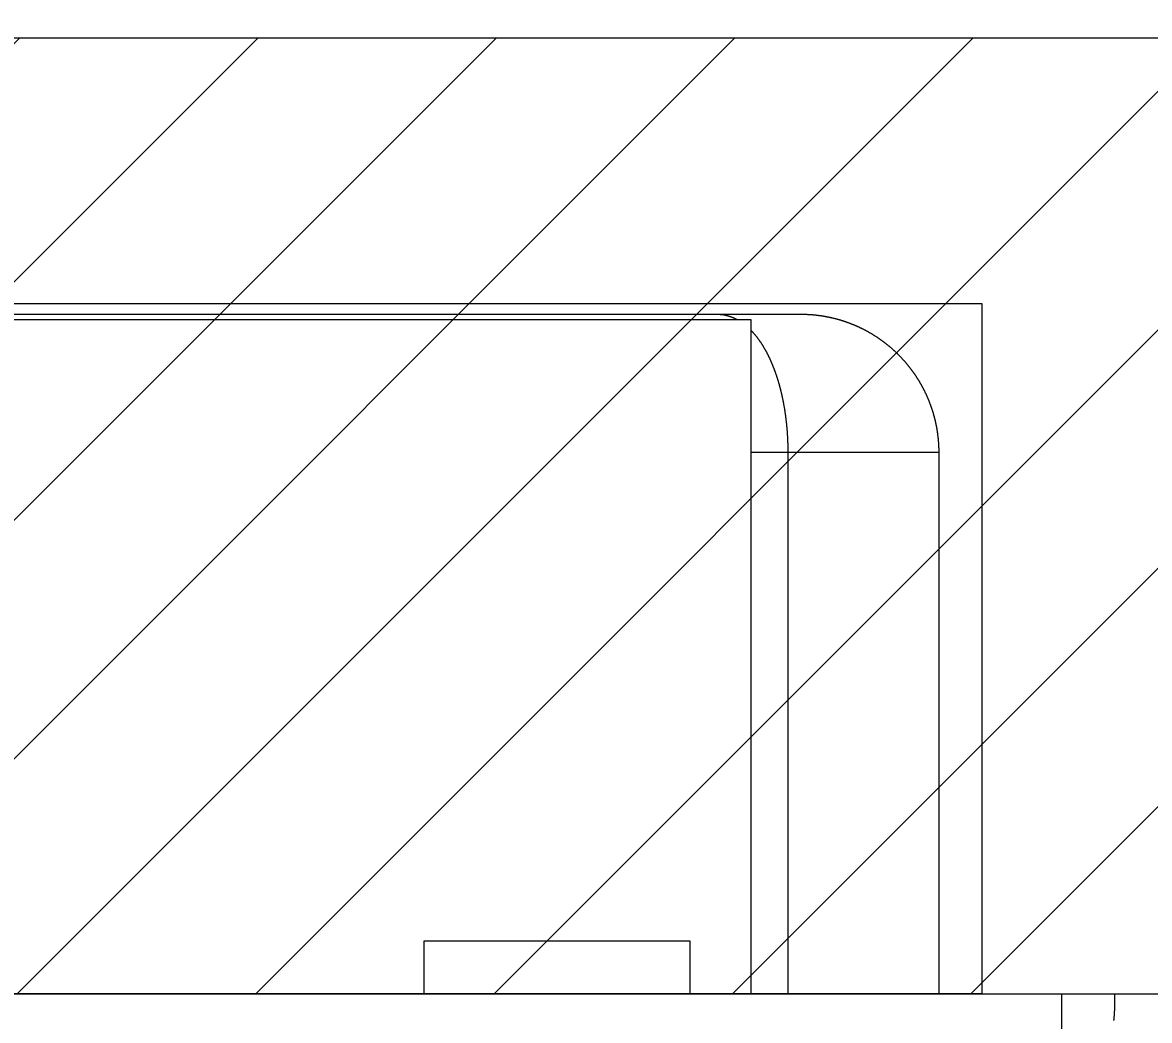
# Model space of a CAD drawing. Header units: millimetres. Extents: x -853320 to 19484, y -510814 to 9708.
# Drawn here: x 4254.3 to 4275.53, y 3746.31 to 3765.11 of the extents above; entities that cross this region are included whole.
import ezdxf
from ezdxf import colors
from ezdxf.entities.mleader import LeaderData, LeaderLine
from ezdxf.math import Vec2, Vec3

# ---------------------------------------------------------------- set-up
doc = ezdxf.new("R2010")
doc.units = ezdxf.units.MM
doc.linetypes.add('BEARBEITUNGEN', pattern=[0])
doc.linetypes.add('NASCOSTA', pattern=[9.525, 6.35, -3.175])
for name, color, linetype, lineweight in [('F_ARREDI', 7, 'Continuous', 5), ('F_ELETTRODOMESTICI', 40, 'Continuous', 5), ('F_FERRAMENTA', 253, 'Continuous', 5), ('F_Guide', 1, 'Continuous', 9), ('F_MULTI laminato OPACO', 1, 'Continuous', 5), ('F_Proiezioni', 253, 'NASCOSTA', 9)]:
    doc.layers.add(name, color=color, linetype=linetype, lineweight=lineweight)
doc.styles.add('DANZI-DIDASCALIE', font='Yu Gothic UI Light.ttf', dxfattribs={"height": 30})

# ---------------------------------------------------------------- blocks, each defined once
blk = doc.blocks.new('_Dot')
at = {"color": 0, "linetype": 'ByBlock', "lineweight": -2}
blk.add_line((-0.5, 0), (-1, 0), dxfattribs=at)
at = {"color": 0, "linetype": 'ByBlock', "const_width": 0.5}
blk.add_lwpolyline([(-0.25, 0, 1), (0.25, 0, 1)], format="xyb", close=True, dxfattribs=at)
blk = doc.blocks.new('CERNIERA_batttuta_pianta')
at = {"layer": 'F_FERRAMENTA'}
for p, q in [((813224.311, 528412.963), (813224.311, 528415.163)), ((813225.296, 528413.459), (813225.295, 528413.467)), ((813225.297, 528413.451), (813225.296, 528413.459)), ((813225.298, 528413.442), (813225.297, 528413.451)), ((813225.299, 528413.434), (813225.298, 528413.442)), ((813225.299, 528413.426), (813225.299, 528413.434)), ((813225.3, 528413.418), (813225.299, 528413.426)), ((813225.301, 528413.41), (813225.3, 528413.418)), ((813225.301, 528413.402), (813225.301, 528413.41)), ((813225.302, 528413.394), (813225.301, 528413.402)), ((813225.303, 528413.386), (813225.302, 528413.394)), ((813225.303, 528413.378), (813225.303, 528413.386)), ((813225.304, 528413.37), (813225.303, 528413.378)), ((813225.304, 528413.362), (813225.304, 528413.37)), ((813225.305, 528413.354), (813225.304, 528413.362)), ((813225.305, 528413.346), (813225.305, 528413.354)), ((813225.306, 528413.338), (813225.305, 528413.346)), ((813225.306, 528413.33), (813225.306, 528413.338)), ((813225.307, 528413.322), (813225.306, 528413.33)), ((813225.307, 528413.314), (813225.307, 528413.322)), ((813225.308, 528413.306), (813225.307, 528413.314)), ((813225.308, 528413.298), (813225.308, 528413.306)), ((813225.308, 528413.29), (813225.308, 528413.298)), ((813225.309, 528413.282), (813225.308, 528413.29)), ((813225.309, 528413.274), (813225.309, 528413.282)), ((813225.309, 528413.266), (813225.309, 528413.274)), ((813225.309, 528413.258), (813225.309, 528413.266)), ((813225.31, 528413.25), (813225.309, 528413.258)), ((813225.31, 528413.242), (813225.31, 528413.25)), ((813225.31, 528413.234), (813225.31, 528413.242)), ((813225.31, 528413.226), (813225.31, 528413.234)), ((813225.31, 528413.218), (813225.31, 528413.226)), ((813225.311, 528413.21), (813225.31, 528413.218)), ((813225.311, 528413.202), (813225.311, 528413.21)), ((813225.311, 528413.194), (813225.311, 528413.202)), ((813225.311, 528413.186), (813225.311, 528413.194)), ((813225.311, 528413.179), (813225.311, 528413.186)), ((813225.311, 528413.171), (813225.311, 528413.179)), ((813225.311, 528413.163), (813225.311, 528413.171)), ((813225.311, 528412.963), (813225.311, 528413.163)), ((813188.411, 528412.963), (813225.311, 528412.963)), ((813210.923, 528412.963), (813210.923, 528412.963)), ((813217.698, 528412.963), (813217.698, 528412.963)), ((813218.459, 528400.263), (813218.459, 528412.963)), ((813219.159, 528402.763), (813219.159, 528412.963)), ((813222.001, 528402.763), (813222.001, 528412.963)), ((813218.459, 528402.763), (813219.159, 528402.763)), ((813219.158, 528402.712), (813219.159, 528402.72)), ((813219.158, 528402.703), (813219.158, 528402.712)), ((813219.159, 528402.763), (813222.001, 528402.763)), ((813219.159, 528402.754), (813219.159, 528402.763)), ((813219.159, 528402.746), (813219.159, 528402.754)), ((813219.159, 528402.737), (813219.159, 528402.746)), ((813219.159, 528402.729), (813219.159, 528402.737)), ((813219.159, 528402.72), (813219.159, 528402.729)), ((813222, 528402.707), (813222.001, 528402.715)), ((813222.001, 528402.755), (813222.001, 528402.763)), ((813222.001, 528402.747), (813222.001, 528402.755)), ((813222.001, 528402.739), (813222.001, 528402.747)), ((813222.001, 528402.731), (813222.001, 528402.739)), ((813222.001, 528402.723), (813222.001, 528402.731)), ((813222.001, 528402.715), (813222.001, 528402.723)), ((813219.152, 528402.501), (813219.153, 528402.51)), ((813219.152, 528402.493), (813219.152, 528402.501)), ((813219.153, 528402.526), (813219.154, 528402.535)), ((813219.153, 528402.518), (813219.153, 528402.526)), ((813219.153, 528402.51), (813219.153, 528402.518)), ((813219.154, 528402.552), (813219.155, 528402.56)), ((813219.154, 528402.543), (813219.154, 528402.552)), ((813219.154, 528402.535), (813219.154, 528402.543)), ((813219.155, 528402.577), (813219.156, 528402.585)), ((813219.155, 528402.568), (813219.155, 528402.577)), ((813219.155, 528402.56), (813219.155, 528402.568)), ((813219.156, 528402.602), (813219.157, 528402.61)), ((813219.156, 528402.594), (813219.156, 528402.602)), ((813219.156, 528402.585), (813219.156, 528402.594)), ((813219.157, 528402.644), (813219.158, 528402.653)), ((813219.157, 528402.636), (813219.157, 528402.644)), ((813219.157, 528402.627), (813219.157, 528402.636)), ((813219.157, 528402.619), (813219.157, 528402.627)), ((813219.157, 528402.61), (813219.157, 528402.619)), ((813219.158, 528402.695), (813219.158, 528402.703)), ((813219.158, 528402.686), (813219.158, 528402.695)), ((813219.158, 528402.678), (813219.158, 528402.686)), ((813219.158, 528402.669), (813219.158, 528402.678)), ((813219.158, 528402.661), (813219.158, 528402.669)), ((813219.158, 528402.653), (813219.158, 528402.661)), ((813221.987, 528402.492), (813221.988, 528402.5)), ((813221.988, 528402.508), (813221.989, 528402.515)), ((813221.988, 528402.5), (813221.988, 528402.508)), ((813221.989, 528402.515), (813221.99, 528402.523)), ((813221.99, 528402.523), (813221.991, 528402.531)), ((813221.991, 528402.539), (813221.992, 528402.547)), ((813221.991, 528402.531), (813221.991, 528402.539)), ((813221.992, 528402.547), (813221.993, 528402.555)), ((813221.993, 528402.563), (813221.994, 528402.571)), ((813221.993, 528402.555), (813221.993, 528402.563)), ((813221.994, 528402.579), (813221.995, 528402.587)), ((813221.994, 528402.571), (813221.994, 528402.579)), ((813221.995, 528402.587), (813221.996, 528402.595)), ((813221.996, 528402.603), (813221.997, 528402.611)), ((813221.996, 528402.595), (813221.996, 528402.603)), ((813221.997, 528402.627), (813221.998, 528402.635)), ((813221.997, 528402.619), (813221.997, 528402.627)), ((813221.997, 528402.611), (813221.997, 528402.619)), ((813221.998, 528402.643), (813221.999, 528402.651)), ((813221.998, 528402.635), (813221.998, 528402.643)), ((813221.999, 528402.675), (813222, 528402.683)), ((813221.999, 528402.667), (813221.999, 528402.675)), ((813221.999, 528402.659), (813221.999, 528402.667)), ((813221.999, 528402.651), (813221.999, 528402.659)), ((813222, 528402.699), (813222, 528402.707)), ((813222, 528402.691), (813222, 528402.699)), ((813222, 528402.683), (813222, 528402.691)), ((813219.137, 528402.285), (813219.138, 528402.294)), ((813219.138, 528402.302), (813219.139, 528402.31)), ((813219.138, 528402.294), (813219.138, 528402.302)), ((813219.139, 528402.31), (813219.14, 528402.318)), ((813219.14, 528402.318), (813219.141, 528402.327)), ((813219.141, 528402.335), (813219.142, 528402.343)), ((813219.141, 528402.327), (813219.141, 528402.335)), ((813219.142, 528402.343), (813219.143, 528402.351)), ((813219.143, 528402.36), (813219.144, 528402.368)), ((813219.143, 528402.351), (813219.143, 528402.36)), ((813219.144, 528402.368), (813219.145, 528402.376)), ((813219.145, 528402.385), (813219.146, 528402.393)), ((813219.145, 528402.376), (813219.145, 528402.385)), ((813219.146, 528402.401), (813219.147, 528402.409)), ((813219.146, 528402.393), (813219.146, 528402.401)), ((813219.147, 528402.418), (813219.148, 528402.426)), ((813219.147, 528402.409), (813219.147, 528402.418)), ((813219.148, 528402.434), (813219.149, 528402.443)), ((813219.148, 528402.426), (813219.148, 528402.434)), ((813219.149, 528402.443), (813219.15, 528402.451)), ((813219.15, 528402.468), (813219.151, 528402.476)), ((813219.15, 528402.46), (813219.15, 528402.468)), ((813219.15, 528402.451), (813219.15, 528402.46)), ((813219.151, 528402.485), (813219.152, 528402.493)), ((813219.151, 528402.476), (813219.151, 528402.485)), ((813221.956, 528402.279), (813221.957, 528402.287)), ((813221.957, 528402.287), (813221.959, 528402.295)), ((813221.959, 528402.295), (813221.96, 528402.303)), ((813221.96, 528402.303), (813221.961, 528402.31)), ((813221.961, 528402.31), (813221.963, 528402.318)), ((813221.963, 528402.318), (813221.964, 528402.326)), ((813221.964, 528402.326), (813221.965, 528402.334)), ((813221.965, 528402.334), (813221.967, 528402.342)), ((813221.967, 528402.342), (813221.968, 528402.35)), ((813221.968, 528402.35), (813221.969, 528402.357)), ((813221.969, 528402.357), (813221.97, 528402.365)), ((813221.97, 528402.365), (813221.972, 528402.373)), ((813221.972, 528402.373), (813221.973, 528402.381)), ((813221.973, 528402.381), (813221.974, 528402.389)), ((813221.974, 528402.389), (813221.975, 528402.397)), ((813221.975, 528402.397), (813221.976, 528402.405)), ((813221.976, 528402.405), (813221.977, 528402.413)), ((813221.977, 528402.413), (813221.978, 528402.42)), ((813221.978, 528402.42), (813221.979, 528402.428)), ((813221.979, 528402.428), (813221.98, 528402.436)), ((813221.98, 528402.436), (813221.981, 528402.444)), ((813221.981, 528402.444), (813221.982, 528402.452)), ((813221.982, 528402.452), (813221.983, 528402.46)), ((813221.983, 528402.46), (813221.984, 528402.468)), ((813221.984, 528402.468), (813221.985, 528402.476)), ((813221.985, 528402.476), (813221.986, 528402.484)), ((813221.986, 528402.484), (813221.987, 528402.492)), ((813219.113, 528402.073), (813219.114, 528402.081)), ((813219.114, 528402.081), (813219.115, 528402.089)), ((813219.115, 528402.089), (813219.116, 528402.097)), ((813219.116, 528402.097), (813219.117, 528402.106)), ((813219.117, 528402.106), (813219.118, 528402.114)), ((813219.118, 528402.114), (813219.119, 528402.122)), ((813219.119, 528402.122), (813219.12, 528402.13)), ((813219.12, 528402.13), (813219.121, 528402.138)), ((813219.121, 528402.138), (813219.122, 528402.146)), ((813219.122, 528402.146), (813219.123, 528402.154)), ((813219.123, 528402.154), (813219.124, 528402.162)), ((813219.124, 528402.162), (813219.125, 528402.171)), ((813219.125, 528402.171), (813219.126, 528402.179)), ((813219.126, 528402.179), (813219.127, 528402.187)), ((813219.127, 528402.187), (813219.128, 528402.195)), ((813219.128, 528402.195), (813219.129, 528402.203)), ((813219.129, 528402.203), (813219.13, 528402.211)), ((813219.13, 528402.211), (813219.131, 528402.22)), ((813219.131, 528402.228), (813219.132, 528402.236)), ((813219.131, 528402.22), (813219.131, 528402.228)), ((813219.132, 528402.236), (813219.133, 528402.244)), ((813219.133, 528402.244), (813219.134, 528402.252)), ((813219.134, 528402.252), (813219.135, 528402.261)), ((813219.135, 528402.269), (813219.136, 528402.277)), ((813219.135, 528402.261), (813219.135, 528402.269)), ((813219.136, 528402.277), (813219.137, 528402.285)), ((813221.907, 528402.07), (813221.909, 528402.077)), ((813221.909, 528402.077), (813221.911, 528402.085)), ((813221.911, 528402.085), (813221.913, 528402.093)), ((813221.913, 528402.093), (813221.915, 528402.101)), ((813221.915, 528402.101), (813221.917, 528402.108)), ((813221.917, 528402.108), (813221.919, 528402.116)), ((813221.919, 528402.116), (813221.921, 528402.124)), ((813221.921, 528402.124), (813221.923, 528402.131)), ((813221.923, 528402.131), (813221.925, 528402.139)), ((813221.925, 528402.139), (813221.927, 528402.147)), ((813221.927, 528402.147), (813221.929, 528402.155)), ((813221.929, 528402.155), (813221.931, 528402.162)), ((813221.931, 528402.162), (813221.933, 528402.17)), ((813221.933, 528402.17), (813221.934, 528402.178)), ((813221.934, 528402.178), (813221.936, 528402.186)), ((813221.936, 528402.186), (813221.938, 528402.193)), ((813221.938, 528402.193), (813221.94, 528402.201)), ((813221.94, 528402.201), (813221.941, 528402.209)), ((813221.941, 528402.209), (813221.943, 528402.217)), ((813221.943, 528402.217), (813221.945, 528402.224)), ((813221.945, 528402.224), (813221.946, 528402.232)), ((813221.946, 528402.232), (813221.948, 528402.24)), ((813221.948, 528402.24), (813221.949, 528402.248)), ((813221.949, 528402.248), (813221.951, 528402.256)), ((813221.951, 528402.256), (813221.953, 528402.263)), ((813221.953, 528402.263), (813221.954, 528402.271)), ((813221.954, 528402.271), (813221.956, 528402.279)), ((813219.079, 528401.858), (813219.08, 528401.866)), ((813219.08, 528401.866), (813219.082, 528401.874)), ((813219.082, 528401.874), (813219.083, 528401.882)), ((813219.083, 528401.882), (813219.084, 528401.89)), ((813219.084, 528401.89), (813219.086, 528401.898)), ((813219.086, 528401.898), (813219.087, 528401.906)), ((813219.087, 528401.906), (813219.089, 528401.914)), ((813219.089, 528401.914), (813219.09, 528401.921)), ((813219.09, 528401.921), (813219.091, 528401.929)), ((813219.091, 528401.929), (813219.093, 528401.937)), ((813219.093, 528401.937), (813219.094, 528401.945)), ((813219.094, 528401.945), (813219.095, 528401.953)), ((813219.095, 528401.953), (813219.096, 528401.961)), ((813219.096, 528401.961), (813219.098, 528401.969)), ((813219.098, 528401.969), (813219.099, 528401.977)), ((813219.099, 528401.977), (813219.1, 528401.985)), ((813219.1, 528401.985), (813219.101, 528401.993)), ((813219.101, 528401.993), (813219.103, 528402.001)), ((813219.103, 528402.001), (813219.104, 528402.009)), ((813219.104, 528402.009), (813219.105, 528402.017)), ((813219.105, 528402.017), (813219.106, 528402.025)), ((813219.106, 528402.025), (813219.107, 528402.033)), ((813219.107, 528402.033), (813219.108, 528402.041)), ((813219.108, 528402.041), (813219.11, 528402.049)), ((813219.11, 528402.049), (813219.111, 528402.057)), ((813219.111, 528402.057), (813219.112, 528402.065)), ((813219.112, 528402.065), (813219.113, 528402.073)), ((813221.838, 528401.858), (813221.841, 528401.865)), ((813221.841, 528401.865), (813221.844, 528401.873)), ((813221.844, 528401.873), (813221.847, 528401.88)), ((813221.847, 528401.88), (813221.849, 528401.888)), ((813221.849, 528401.888), (813221.852, 528401.895)), ((813221.852, 528401.895), (813221.855, 528401.903)), ((813221.855, 528401.903), (813221.857, 528401.91)), ((813221.857, 528401.91), (813221.86, 528401.918)), ((813221.86, 528401.918), (813221.862, 528401.925)), ((813221.862, 528401.925), (813221.865, 528401.933)), ((813221.865, 528401.933), (813221.868, 528401.94)), ((813221.868, 528401.94), (813221.87, 528401.948)), ((813221.87, 528401.948), (813221.873, 528401.955)), ((813221.873, 528401.955), (813221.875, 528401.963)), ((813221.875, 528401.963), (813221.877, 528401.971)), ((813221.877, 528401.971), (813221.88, 528401.978)), ((813221.88, 528401.978), (813221.882, 528401.986)), ((813221.882, 528401.986), (813221.885, 528401.993)), ((813221.885, 528401.993), (813221.887, 528402.001)), ((813221.887, 528402.001), (813221.889, 528402.009)), ((813221.889, 528402.009), (813221.892, 528402.016)), ((813221.892, 528402.016), (813221.894, 528402.024)), ((813221.894, 528402.024), (813221.896, 528402.032)), ((813221.896, 528402.032), (813221.898, 528402.039)), ((813221.898, 528402.039), (813221.9, 528402.047)), ((813221.9, 528402.047), (813221.903, 528402.054)), ((813221.903, 528402.054), (813221.905, 528402.062)), ((813221.905, 528402.062), (813221.907, 528402.07)), ((813219.034, 528401.644), (813219.036, 528401.652)), ((813219.036, 528401.652), (813219.038, 528401.659)), ((813219.038, 528401.659), (813219.039, 528401.667)), ((813219.039, 528401.667), (813219.041, 528401.674)), ((813219.041, 528401.674), (813219.043, 528401.682)), ((813219.043, 528401.682), (813219.044, 528401.689)), ((813219.044, 528401.689), (813219.046, 528401.697)), ((813219.046, 528401.697), (813219.048, 528401.705)), ((813219.048, 528401.705), (813219.049, 528401.712)), ((813219.049, 528401.712), (813219.051, 528401.72)), ((813219.051, 528401.72), (813219.053, 528401.727)), ((813219.053, 528401.727), (813219.054, 528401.735)), ((813219.054, 528401.735), (813219.056, 528401.743)), ((813219.056, 528401.743), (813219.058, 528401.75)), ((813219.058, 528401.75), (813219.059, 528401.758)), ((813219.059, 528401.758), (813219.061, 528401.765)), ((813219.061, 528401.765), (813219.062, 528401.773)), ((813219.062, 528401.773), (813219.064, 528401.781)), ((813219.064, 528401.781), (813219.065, 528401.789)), ((813219.065, 528401.789), (813219.067, 528401.796)), ((813219.067, 528401.796), (813219.068, 528401.804)), ((813219.068, 528401.804), (813219.07, 528401.812)), ((813219.07, 528401.812), (813219.071, 528401.819)), ((813219.071, 528401.819), (813219.073, 528401.827)), ((813219.073, 528401.827), (813219.074, 528401.835)), ((813219.074, 528401.835), (813219.076, 528401.843)), ((813219.076, 528401.843), (813219.077, 528401.851)), ((813219.077, 528401.851), (813219.079, 528401.858)), ((813221.748, 528401.645), (813221.752, 528401.652)), ((813221.752, 528401.652), (813221.755, 528401.659)), ((813221.755, 528401.659), (813221.759, 528401.666)), ((813221.759, 528401.666), (813221.762, 528401.673)), ((813221.762, 528401.673), (813221.765, 528401.681)), ((813221.765, 528401.681), (813221.768, 528401.688)), ((813221.768, 528401.688), (813221.772, 528401.695)), ((813221.772, 528401.695), (813221.775, 528401.702)), ((813221.775, 528401.702), (813221.778, 528401.71)), ((813221.778, 528401.71), (813221.781, 528401.717)), ((813221.781, 528401.717), (813221.785, 528401.724)), ((813221.785, 528401.724), (813221.788, 528401.732)), ((813221.788, 528401.732), (813221.791, 528401.739)), ((813221.791, 528401.739), (813221.794, 528401.746)), ((813221.794, 528401.746), (813221.797, 528401.754)), ((813221.797, 528401.754), (813221.8, 528401.761)), ((813221.8, 528401.761), (813221.803, 528401.768)), ((813221.803, 528401.768), (813221.806, 528401.776)), ((813221.806, 528401.776), (813221.809, 528401.783)), ((813221.809, 528401.783), (813221.812, 528401.791)), ((813221.812, 528401.791), (813221.815, 528401.798)), ((813221.815, 528401.798), (813221.818, 528401.805)), ((813221.818, 528401.805), (813221.821, 528401.813)), ((813221.821, 528401.813), (813221.824, 528401.82)), ((813221.824, 528401.82), (813221.827, 528401.828)), ((813221.827, 528401.828), (813221.83, 528401.835)), ((813221.83, 528401.835), (813221.833, 528401.843)), ((813221.833, 528401.843), (813221.836, 528401.85)), ((813221.836, 528401.85), (813221.838, 528401.858)), ((813218.978, 528401.434), (813218.98, 528401.441)), ((813218.98, 528401.441), (813218.983, 528401.448)), ((813218.983, 528401.448), (813218.985, 528401.456)), ((813218.985, 528401.456), (813218.987, 528401.463)), ((813218.987, 528401.463), (813218.989, 528401.47)), ((813218.989, 528401.47), (813218.991, 528401.477)), ((813218.991, 528401.477), (813218.993, 528401.484)), ((813218.993, 528401.484), (813218.995, 528401.491)), ((813218.995, 528401.491), (813218.997, 528401.498)), ((813218.997, 528401.498), (813218.999, 528401.505)), ((813218.999, 528401.505), (813219.001, 528401.513)), ((813219.001, 528401.513), (813219.003, 528401.52)), ((813219.003, 528401.52), (813219.004, 528401.527)), ((813219.004, 528401.527), (813219.006, 528401.534)), ((813219.006, 528401.534), (813219.008, 528401.542)), ((813219.008, 528401.542), (813219.01, 528401.549)), ((813219.01, 528401.549), (813219.012, 528401.556)), ((813219.012, 528401.556), (813219.014, 528401.563)), ((813219.014, 528401.563), (813219.016, 528401.571)), ((813219.016, 528401.571), (813219.018, 528401.578)), ((813219.018, 528401.578), (813219.02, 528401.585)), ((813219.02, 528401.585), (813219.021, 528401.593)), ((813219.021, 528401.593), (813219.023, 528401.6)), ((813219.023, 528401.6), (813219.025, 528401.607)), ((813219.025, 528401.607), (813219.027, 528401.615)), ((813219.027, 528401.615), (813219.029, 528401.622)), ((813219.029, 528401.622), (813219.031, 528401.63)), ((813219.031, 528401.63), (813219.032, 528401.637)), ((813219.032, 528401.637), (813219.034, 528401.644)), ((813221.636, 528401.434), (813221.64, 528401.441)), ((813221.64, 528401.441), (813221.644, 528401.448)), ((813221.644, 528401.448), (813221.648, 528401.455)), ((813221.648, 528401.455), (813221.652, 528401.462)), ((813221.652, 528401.462), (813221.656, 528401.469)), ((813221.656, 528401.469), (813221.66, 528401.475)), ((813221.66, 528401.475), (813221.664, 528401.482)), ((813221.664, 528401.482), (813221.668, 528401.489)), ((813221.668, 528401.489), (813221.672, 528401.496)), ((813221.672, 528401.496), (813221.676, 528401.503)), ((813221.676, 528401.503), (813221.679, 528401.51)), ((813221.679, 528401.51), (813221.683, 528401.517)), ((813221.683, 528401.517), (813221.687, 528401.524)), ((813221.687, 528401.524), (813221.691, 528401.531)), ((813221.691, 528401.531), (813221.695, 528401.538)), ((813221.695, 528401.538), (813221.698, 528401.545)), ((813221.698, 528401.545), (813221.702, 528401.552)), ((813221.702, 528401.552), (813221.706, 528401.559)), ((813221.706, 528401.559), (813221.709, 528401.566)), ((813221.709, 528401.566), (813221.713, 528401.573)), ((813221.713, 528401.573), (813221.717, 528401.58)), ((813221.717, 528401.58), (813221.72, 528401.587)), ((813221.72, 528401.587), (813221.724, 528401.595)), ((813221.724, 528401.595), (813221.727, 528401.602)), ((813221.727, 528401.602), (813221.731, 528401.609)), ((813221.731, 528401.609), (813221.734, 528401.616)), ((813221.734, 528401.616), (813221.738, 528401.623)), ((813221.738, 528401.623), (813221.741, 528401.63)), ((813221.741, 528401.63), (813221.745, 528401.637)), ((813221.745, 528401.637), (813221.748, 528401.645)), ((813218.909, 528401.224), (813218.911, 528401.231)), ((813218.911, 528401.231), (813218.914, 528401.237)), ((813218.914, 528401.237), (813218.916, 528401.244)), ((813218.916, 528401.244), (813218.918, 528401.25)), ((813218.918, 528401.25), (813218.921, 528401.257)), ((813218.921, 528401.257), (813218.923, 528401.264)), ((813218.923, 528401.264), (813218.925, 528401.27)), ((813218.925, 528401.27), (813218.928, 528401.277)), ((813218.928, 528401.277), (813218.93, 528401.284)), ((813218.93, 528401.284), (813218.932, 528401.29)), ((813218.932, 528401.29), (813218.935, 528401.297)), ((813218.935, 528401.297), (813218.937, 528401.304)), ((813218.937, 528401.304), (813218.939, 528401.31)), ((813218.939, 528401.31), (813218.942, 528401.317)), ((813218.942, 528401.317), (813218.944, 528401.324)), ((813218.944, 528401.324), (813218.946, 528401.331)), ((813218.946, 528401.331), (813218.948, 528401.338)), ((813218.948, 528401.338), (813218.95, 528401.344)), ((813218.95, 528401.344), (813218.953, 528401.351)), ((813218.953, 528401.351), (813218.955, 528401.358)), ((813218.955, 528401.358), (813218.957, 528401.365)), ((813218.957, 528401.365), (813218.959, 528401.372)), ((813218.959, 528401.372), (813218.961, 528401.379)), ((813218.961, 528401.379), (813218.964, 528401.386)), ((813218.964, 528401.386), (813218.966, 528401.393)), ((813218.966, 528401.393), (813218.968, 528401.399)), ((813218.968, 528401.399), (813218.97, 528401.406)), ((813218.97, 528401.406), (813218.972, 528401.413)), ((813218.972, 528401.413), (813218.974, 528401.42)), ((813218.974, 528401.42), (813218.976, 528401.427)), ((813218.976, 528401.427), (813218.978, 528401.434)), ((813221.496, 528401.223), (813221.501, 528401.229)), ((813221.501, 528401.229), (813221.505, 528401.235)), ((813221.505, 528401.235), (813221.51, 528401.242)), ((813221.51, 528401.242), (813221.515, 528401.248)), ((813221.515, 528401.248), (813221.519, 528401.255)), ((813221.519, 528401.255), (813221.524, 528401.261)), ((813221.524, 528401.261), (813221.528, 528401.268)), ((813221.528, 528401.268), (813221.533, 528401.274)), ((813221.533, 528401.274), (813221.537, 528401.281)), ((813221.537, 528401.281), (813221.542, 528401.287)), ((813221.542, 528401.287), (813221.546, 528401.294)), ((813221.546, 528401.294), (813221.551, 528401.3)), ((813221.551, 528401.3), (813221.555, 528401.307)), ((813221.555, 528401.307), (813221.56, 528401.314)), ((813221.56, 528401.314), (813221.564, 528401.32)), ((813221.564, 528401.32), (813221.569, 528401.327)), ((813221.569, 528401.327), (813221.573, 528401.333)), ((813221.573, 528401.333), (813221.577, 528401.34)), ((813221.577, 528401.34), (813221.582, 528401.347)), ((813221.582, 528401.347), (813221.586, 528401.353)), ((813221.586, 528401.353), (813221.59, 528401.36)), ((813221.59, 528401.36), (813221.594, 528401.367)), ((813221.594, 528401.367), (813221.599, 528401.373)), ((813221.599, 528401.373), (813221.603, 528401.38)), ((813221.603, 528401.38), (813221.607, 528401.387)), ((813221.607, 528401.387), (813221.611, 528401.394)), ((813221.611, 528401.394), (813221.616, 528401.4)), ((813221.616, 528401.4), (813221.62, 528401.407)), ((813221.62, 528401.407), (813221.624, 528401.414)), ((813221.624, 528401.414), (813221.628, 528401.421)), ((813221.628, 528401.421), (813221.632, 528401.427)), ((813221.632, 528401.427), (813221.636, 528401.434)), ((813218.822, 528401.012), (813218.824, 528401.018)), ((813218.824, 528401.018), (813218.827, 528401.024)), ((813218.827, 528401.024), (813218.83, 528401.03)), ((813218.83, 528401.03), (813218.833, 528401.036)), ((813218.833, 528401.036), (813218.835, 528401.042)), ((813218.835, 528401.042), (813218.838, 528401.048)), ((813218.838, 528401.048), (813218.841, 528401.054)), ((813218.841, 528401.054), (813218.843, 528401.06)), ((813218.843, 528401.06), (813218.846, 528401.066)), ((813218.846, 528401.066), (813218.848, 528401.072)), ((813218.848, 528401.072), (813218.851, 528401.078)), ((813218.851, 528401.078), (813218.854, 528401.084)), ((813218.854, 528401.084), (813218.856, 528401.09)), ((813218.856, 528401.09), (813218.859, 528401.097)), ((813218.859, 528401.097), (813218.862, 528401.103)), ((813218.862, 528401.103), (813218.864, 528401.109)), ((813218.864, 528401.109), (813218.867, 528401.115)), ((813218.867, 528401.115), (813218.869, 528401.122)), ((813218.869, 528401.122), (813218.872, 528401.128)), ((813218.872, 528401.128), (813218.874, 528401.134)), ((813218.874, 528401.134), (813218.877, 528401.14)), ((813218.877, 528401.14), (813218.879, 528401.147)), ((813218.879, 528401.147), (813218.882, 528401.153)), ((813218.882, 528401.153), (813218.884, 528401.159)), ((813218.884, 528401.159), (813218.887, 528401.166)), ((813218.887, 528401.166), (813218.889, 528401.172)), ((813218.889, 528401.172), (813218.892, 528401.179)), ((813218.892, 528401.179), (813218.894, 528401.185)), ((813218.894, 528401.185), (813218.897, 528401.192)), ((813218.897, 528401.192), (813218.899, 528401.198)), ((813218.899, 528401.198), (813218.902, 528401.205)), ((813218.902, 528401.205), (813218.904, 528401.211)), ((813218.904, 528401.211), (813218.907, 528401.218)), ((813218.907, 528401.218), (813218.909, 528401.224)), ((813221.32, 528401.008), (813221.325, 528401.014)), ((813221.325, 528401.014), (813221.33, 528401.02)), ((813221.33, 528401.02), (813221.336, 528401.026)), ((813221.336, 528401.026), (813221.341, 528401.032)), ((813221.341, 528401.032), (813221.346, 528401.038)), ((813221.346, 528401.038), (813221.352, 528401.044)), ((813221.352, 528401.044), (813221.357, 528401.049)), ((813221.357, 528401.049), (813221.362, 528401.055)), ((813221.362, 528401.055), (813221.367, 528401.061)), ((813221.367, 528401.061), (813221.372, 528401.067)), ((813221.372, 528401.067), (813221.378, 528401.074)), ((813221.378, 528401.074), (813221.383, 528401.08)), ((813221.383, 528401.08), (813221.388, 528401.086)), ((813221.388, 528401.086), (813221.393, 528401.092)), ((813221.393, 528401.092), (813221.398, 528401.098)), ((813221.398, 528401.098), (813221.403, 528401.104)), ((813221.403, 528401.104), (813221.408, 528401.11)), ((813221.408, 528401.11), (813221.413, 528401.116)), ((813221.413, 528401.116), (813221.418, 528401.122)), ((813221.418, 528401.122), (813221.423, 528401.128)), ((813221.423, 528401.128), (813221.428, 528401.135)), ((813221.428, 528401.135), (813221.433, 528401.141)), ((813221.433, 528401.141), (813221.438, 528401.147)), ((813221.438, 528401.147), (813221.443, 528401.153)), ((813221.443, 528401.153), (813221.448, 528401.159)), ((813221.448, 528401.159), (813221.453, 528401.166)), ((813221.453, 528401.166), (813221.458, 528401.172)), ((813221.458, 528401.172), (813221.463, 528401.178)), ((813221.463, 528401.178), (813221.467, 528401.185)), ((813221.467, 528401.185), (813221.472, 528401.191)), ((813221.472, 528401.191), (813221.477, 528401.197)), ((813221.477, 528401.197), (813221.482, 528401.204)), ((813221.482, 528401.204), (813221.486, 528401.21)), ((813221.486, 528401.21), (813221.491, 528401.216)), ((813221.491, 528401.216), (813221.496, 528401.223)), ((813218.709, 528400.795), (813218.712, 528400.8)), ((813218.712, 528400.8), (813218.715, 528400.806)), ((813218.715, 528400.806), (813218.718, 528400.811)), ((813218.718, 528400.811), (813218.721, 528400.816)), ((813218.721, 528400.816), (813218.724, 528400.821)), ((813218.724, 528400.821), (813218.727, 528400.826)), ((813218.727, 528400.826), (813218.73, 528400.832)), ((813218.73, 528400.832), (813218.733, 528400.837)), ((813218.733, 528400.837), (813218.736, 528400.842)), ((813218.736, 528400.842), (813218.739, 528400.848)), ((813218.739, 528400.848), (813218.742, 528400.853)), ((813218.742, 528400.853), (813218.745, 528400.859)), ((813218.745, 528400.859), (813218.748, 528400.864)), ((813218.748, 528400.864), (813218.751, 528400.869)), ((813218.751, 528400.869), (813218.754, 528400.875)), ((813218.754, 528400.875), (813218.757, 528400.88)), ((813218.757, 528400.88), (813218.76, 528400.886)), ((813218.76, 528400.886), (813218.763, 528400.891)), ((813218.763, 528400.891), (813218.766, 528400.897)), ((813218.766, 528400.897), (813218.768, 528400.902)), ((813218.768, 528400.902), (813218.771, 528400.908)), ((813218.771, 528400.908), (813218.774, 528400.914)), ((813218.774, 528400.914), (813218.777, 528400.919)), ((813218.777, 528400.919), (813218.78, 528400.925)), ((813218.78, 528400.925), (813218.783, 528400.93)), ((813218.783, 528400.93), (813218.786, 528400.936)), ((813218.786, 528400.936), (813218.788, 528400.942)), ((813218.788, 528400.942), (813218.791, 528400.948)), ((813218.791, 528400.948), (813218.794, 528400.953)), ((813218.794, 528400.953), (813218.797, 528400.959)), ((813218.797, 528400.959), (813218.8, 528400.965)), ((813218.8, 528400.965), (813218.802, 528400.971)), ((813218.802, 528400.971), (813218.805, 528400.976)), ((813218.805, 528400.976), (813218.808, 528400.982)), ((813218.808, 528400.982), (813218.811, 528400.988)), ((813218.811, 528400.988), (813218.813, 528400.994)), ((813218.813, 528400.994), (813218.816, 528401)), ((813218.816, 528401), (813218.819, 528401.006)), ((813218.819, 528401.006), (813218.822, 528401.012)), ((813221.104, 528400.798), (813221.11, 528400.803)), ((813221.11, 528400.803), (813221.116, 528400.808)), ((813221.116, 528400.808), (813221.122, 528400.813)), ((813221.122, 528400.813), (813221.128, 528400.819)), ((813221.128, 528400.819), (813221.133, 528400.824)), ((813221.133, 528400.824), (813221.139, 528400.829)), ((813221.139, 528400.829), (813221.145, 528400.834)), ((813221.145, 528400.834), (813221.151, 528400.84)), ((813221.151, 528400.84), (813221.157, 528400.845)), ((813221.157, 528400.845), (813221.163, 528400.85)), ((813221.163, 528400.85), (813221.169, 528400.856)), ((813221.169, 528400.856), (813221.174, 528400.861)), ((813221.174, 528400.861), (813221.18, 528400.867)), ((813221.18, 528400.867), (813221.186, 528400.872)), ((813221.186, 528400.872), (813221.192, 528400.878)), ((813221.192, 528400.878), (813221.197, 528400.883)), ((813221.197, 528400.883), (813221.203, 528400.889)), ((813221.203, 528400.889), (813221.209, 528400.894)), ((813221.209, 528400.894), (813221.215, 528400.9)), ((813221.215, 528400.9), (813221.22, 528400.905)), ((813221.22, 528400.905), (813221.226, 528400.911)), ((813221.226, 528400.911), (813221.232, 528400.916)), ((813221.232, 528400.916), (813221.237, 528400.922)), ((813221.237, 528400.922), (813221.243, 528400.928)), ((813221.243, 528400.928), (813221.248, 528400.933)), ((813221.248, 528400.933), (813221.254, 528400.939)), ((813221.254, 528400.939), (813221.26, 528400.945)), ((813221.26, 528400.945), (813221.265, 528400.95)), ((813221.265, 528400.95), (813221.271, 528400.956)), ((813221.271, 528400.956), (813221.276, 528400.962)), ((813221.276, 528400.962), (813221.282, 528400.967)), ((813221.282, 528400.967), (813221.287, 528400.973)), ((813221.287, 528400.973), (813221.293, 528400.979)), ((813221.293, 528400.979), (813221.298, 528400.985)), ((813221.298, 528400.985), (813221.304, 528400.991)), ((813221.304, 528400.991), (813221.309, 528400.996)), ((813221.309, 528400.996), (813221.314, 528401.002)), ((813221.314, 528401.002), (813221.32, 528401.008)), ((813218.566, 528400.583), (813218.569, 528400.588)), ((813218.569, 528400.588), (813218.572, 528400.592)), ((813218.572, 528400.592), (813218.576, 528400.596)), ((813218.576, 528400.596), (813218.579, 528400.6)), ((813218.579, 528400.6), (813218.582, 528400.605)), ((813218.582, 528400.605), (813218.586, 528400.609)), ((813218.586, 528400.609), (813218.589, 528400.614)), ((813218.589, 528400.614), (813218.592, 528400.618)), ((813218.592, 528400.618), (813218.595, 528400.622)), ((813218.595, 528400.622), (813218.599, 528400.627)), ((813218.599, 528400.627), (813218.602, 528400.631)), ((813218.602, 528400.631), (813218.605, 528400.636)), ((813218.605, 528400.636), (813218.609, 528400.64)), ((813218.609, 528400.64), (813218.612, 528400.645)), ((813218.612, 528400.645), (813218.615, 528400.649)), ((813218.615, 528400.649), (813218.618, 528400.654)), ((813218.618, 528400.654), (813218.622, 528400.658)), ((813218.622, 528400.658), (813218.625, 528400.663)), ((813218.625, 528400.663), (813218.628, 528400.668)), ((813218.628, 528400.668), (813218.631, 528400.672)), ((813218.631, 528400.672), (813218.634, 528400.677)), ((813218.634, 528400.677), (813218.638, 528400.682)), ((813218.638, 528400.682), (813218.641, 528400.686)), ((813218.641, 528400.686), (813218.644, 528400.691)), ((813218.644, 528400.691), (813218.647, 528400.696)), ((813218.647, 528400.696), (813218.65, 528400.701)), ((813218.65, 528400.701), (813218.654, 528400.705)), ((813218.654, 528400.705), (813218.657, 528400.71)), ((813218.657, 528400.71), (813218.66, 528400.715)), ((813218.66, 528400.715), (813218.663, 528400.72)), ((813218.663, 528400.72), (813218.666, 528400.725)), ((813218.666, 528400.725), (813218.669, 528400.73)), ((813218.669, 528400.73), (813218.672, 528400.735)), ((813218.672, 528400.735), (813218.676, 528400.74)), ((813218.676, 528400.74), (813218.679, 528400.744)), ((813218.679, 528400.744), (813218.682, 528400.749)), ((813218.682, 528400.749), (813218.685, 528400.754)), ((813218.685, 528400.754), (813218.688, 528400.759)), ((813218.688, 528400.759), (813218.691, 528400.765)), ((813218.691, 528400.765), (813218.694, 528400.77)), ((813218.694, 528400.77), (813218.697, 528400.775)), ((813218.697, 528400.775), (813218.7, 528400.78)), ((813218.7, 528400.78), (813218.703, 528400.785)), ((813218.703, 528400.785), (813218.706, 528400.79)), ((813218.706, 528400.79), (813218.709, 528400.795)), ((813220.82, 528400.584), (813220.826, 528400.588)), ((813220.826, 528400.588), (813220.833, 528400.592)), ((813220.833, 528400.592), (813220.84, 528400.597)), ((813220.84, 528400.597), (813220.846, 528400.601)), ((813220.846, 528400.601), (813220.853, 528400.606)), ((813220.853, 528400.606), (813220.859, 528400.61)), ((813220.859, 528400.61), (813220.866, 528400.614)), ((813220.866, 528400.614), (813220.872, 528400.619)), ((813220.872, 528400.619), (813220.879, 528400.623)), ((813220.879, 528400.623), (813220.885, 528400.628)), ((813220.885, 528400.628), (813220.892, 528400.632)), ((813220.892, 528400.632), (813220.898, 528400.637)), ((813220.898, 528400.637), (813220.905, 528400.642)), ((813220.905, 528400.642), (813220.911, 528400.646)), ((813220.911, 528400.646), (813220.918, 528400.651)), ((813220.918, 528400.651), (813220.924, 528400.655)), ((813220.924, 528400.655), (813220.93, 528400.66)), ((813220.93, 528400.66), (813220.937, 528400.665)), ((813220.937, 528400.665), (813220.943, 528400.669)), ((813220.943, 528400.669), (813220.949, 528400.674)), ((813220.949, 528400.674), (813220.956, 528400.679)), ((813220.956, 528400.679), (813220.962, 528400.683)), ((813220.962, 528400.683), (813220.968, 528400.688)), ((813220.968, 528400.688), (813220.975, 528400.693)), ((813220.975, 528400.693), (813220.981, 528400.698)), ((813220.981, 528400.698), (813220.987, 528400.703)), ((813220.987, 528400.703), (813220.994, 528400.707)), ((813220.994, 528400.707), (813221, 528400.712)), ((813221, 528400.712), (813221.006, 528400.717)), ((813221.006, 528400.717), (813221.012, 528400.722)), ((813221.012, 528400.722), (813221.018, 528400.727)), ((813221.018, 528400.727), (813221.025, 528400.732)), ((813221.025, 528400.732), (813221.031, 528400.737)), ((813221.031, 528400.737), (813221.037, 528400.742)), ((813221.037, 528400.742), (813221.043, 528400.747)), ((813221.043, 528400.747), (813221.049, 528400.752)), ((813221.049, 528400.752), (813221.055, 528400.757)), ((813221.055, 528400.757), (813221.061, 528400.762)), ((813221.061, 528400.762), (813221.068, 528400.767)), ((813221.068, 528400.767), (813221.074, 528400.772)), ((813221.074, 528400.772), (813221.08, 528400.777)), ((813221.08, 528400.777), (813221.086, 528400.782)), ((813221.086, 528400.782), (813221.092, 528400.787)), ((813221.092, 528400.787), (813221.098, 528400.793)), ((813221.098, 528400.793), (813221.104, 528400.798)), ((813218.459, 528400.462), (813218.462, 528400.465)), ((813218.462, 528400.465), (813218.466, 528400.469)), ((813218.466, 528400.469), (813218.469, 528400.472)), ((813218.469, 528400.472), (813218.473, 528400.476)), ((813218.473, 528400.476), (813218.476, 528400.48)), ((813218.476, 528400.48), (813218.48, 528400.484)), ((813218.48, 528400.484), (813218.483, 528400.487)), ((813218.483, 528400.487), (813218.487, 528400.491)), ((813218.487, 528400.491), (813218.49, 528400.495)), ((813218.49, 528400.495), (813218.494, 528400.499)), ((813218.494, 528400.499), (813218.497, 528400.502)), ((813218.497, 528400.502), (813218.501, 528400.506)), ((813218.501, 528400.506), (813218.504, 528400.51)), ((813218.504, 528400.51), (813218.508, 528400.514)), ((813218.508, 528400.514), (813218.511, 528400.518)), ((813218.511, 528400.518), (813218.515, 528400.522)), ((813218.515, 528400.522), (813218.518, 528400.526)), ((813218.518, 528400.526), (813218.521, 528400.53)), ((813218.521, 528400.53), (813218.525, 528400.534)), ((813218.525, 528400.534), (813218.528, 528400.538)), ((813218.528, 528400.538), (813218.532, 528400.542)), ((813218.532, 528400.542), (813218.535, 528400.546)), ((813218.535, 528400.546), (813218.539, 528400.55)), ((813218.539, 528400.55), (813218.542, 528400.554)), ((813218.542, 528400.554), (813218.545, 528400.558)), ((813218.545, 528400.558), (813218.549, 528400.562)), ((813218.549, 528400.562), (813218.552, 528400.566)), ((813218.552, 528400.566), (813218.555, 528400.571)), ((813218.555, 528400.571), (813218.559, 528400.575)), ((813218.559, 528400.575), (813218.562, 528400.579)), ((813218.562, 528400.579), (813218.566, 528400.583)), ((813220.43, 528400.375), (813220.437, 528400.378)), ((813220.437, 528400.378), (813220.445, 528400.381)), ((813220.445, 528400.381), (813220.452, 528400.384)), ((813220.452, 528400.384), (813220.459, 528400.388)), ((813220.459, 528400.388), (813220.466, 528400.391)), ((813220.466, 528400.391), (813220.474, 528400.394)), ((813220.474, 528400.394), (813220.481, 528400.397)), ((813220.481, 528400.397), (813220.488, 528400.401)), ((813220.488, 528400.401), (813220.495, 528400.404)), ((813220.495, 528400.404), (813220.502, 528400.407)), ((813220.502, 528400.407), (813220.51, 528400.411)), ((813220.51, 528400.411), (813220.517, 528400.414)), ((813220.517, 528400.414), (813220.524, 528400.418)), ((813220.524, 528400.418), (813220.531, 528400.421)), ((813220.531, 528400.421), (813220.538, 528400.424)), ((813220.538, 528400.424), (813220.545, 528400.428)), ((813220.545, 528400.428), (813220.552, 528400.431)), ((813220.552, 528400.431), (813220.559, 528400.435)), ((813220.559, 528400.435), (813220.566, 528400.438)), ((813220.566, 528400.438), (813220.574, 528400.442)), ((813220.574, 528400.442), (813220.581, 528400.446)), ((813220.581, 528400.446), (813220.588, 528400.449)), ((813220.588, 528400.449), (813220.595, 528400.453)), ((813220.595, 528400.453), (813220.602, 528400.456)), ((813220.602, 528400.456), (813220.609, 528400.46)), ((813220.609, 528400.46), (813220.616, 528400.464)), ((813220.616, 528400.464), (813220.623, 528400.467)), ((813220.623, 528400.467), (813220.63, 528400.471)), ((813220.63, 528400.471), (813220.637, 528400.475)), ((813220.637, 528400.475), (813220.643, 528400.479)), ((813220.643, 528400.479), (813220.65, 528400.482)), ((813220.65, 528400.482), (813220.657, 528400.486)), ((813220.657, 528400.486), (813220.664, 528400.49)), ((813220.664, 528400.49), (813220.671, 528400.494)), ((813220.671, 528400.494), (813220.678, 528400.498)), ((813220.678, 528400.498), (813220.685, 528400.502)), ((813220.685, 528400.502), (813220.692, 528400.506)), ((813220.692, 528400.506), (813220.699, 528400.51)), ((813220.699, 528400.51), (813220.705, 528400.513)), ((813220.705, 528400.513), (813220.712, 528400.517)), ((813220.712, 528400.517), (813220.719, 528400.521)), ((813220.719, 528400.521), (813220.726, 528400.525)), ((813220.726, 528400.525), (813220.733, 528400.529)), ((813220.733, 528400.529), (813220.739, 528400.534)), ((813220.739, 528400.534), (813220.746, 528400.538)), ((813220.746, 528400.538), (813220.753, 528400.542)), ((813220.753, 528400.542), (813220.76, 528400.546)), ((813220.76, 528400.546), (813220.766, 528400.55)), ((813220.766, 528400.55), (813220.773, 528400.554)), ((813220.773, 528400.554), (813220.78, 528400.558)), ((813220.78, 528400.558), (813220.787, 528400.563)), ((813220.787, 528400.563), (813220.793, 528400.567)), ((813220.793, 528400.567), (813220.8, 528400.571)), ((813220.8, 528400.571), (813220.807, 528400.575)), ((813220.807, 528400.575), (813220.813, 528400.579)), ((813220.813, 528400.579), (813220.82, 528400.584)), ((813193.857, 528400.263), (813218.459, 528400.263)), ((813217.833, 528400.163), (813217.838, 528400.163)), ((813217.838, 528400.163), (813217.842, 528400.163)), ((813217.842, 528400.163), (813217.846, 528400.163)), ((813217.846, 528400.163), (813217.85, 528400.163)), ((813217.85, 528400.163), (813217.854, 528400.163)), ((813217.854, 528400.163), (813217.858, 528400.164)), ((813217.858, 528400.164), (813217.862, 528400.164)), ((813217.862, 528400.164), (813217.866, 528400.164)), ((813217.866, 528400.164), (813217.87, 528400.164)), ((813217.87, 528400.164), (813217.874, 528400.165)), ((813217.874, 528400.165), (813217.879, 528400.165)), ((813217.879, 528400.165), (813217.883, 528400.165)), ((813217.883, 528400.165), (813217.887, 528400.166)), ((813217.887, 528400.166), (813217.891, 528400.166)), ((813217.891, 528400.166), (813217.895, 528400.167)), ((813217.895, 528400.167), (813217.899, 528400.167)), ((813217.899, 528400.167), (813217.903, 528400.167)), ((813217.903, 528400.167), (813217.907, 528400.168)), ((813217.907, 528400.168), (813217.911, 528400.168)), ((813217.911, 528400.168), (813217.915, 528400.169)), ((813217.915, 528400.169), (813217.919, 528400.169)), ((813217.919, 528400.169), (813217.924, 528400.17)), ((813217.924, 528400.17), (813217.928, 528400.171)), ((813217.928, 528400.171), (813217.932, 528400.171)), ((813217.932, 528400.171), (813217.936, 528400.172)), ((813217.936, 528400.172), (813217.94, 528400.172)), ((813217.94, 528400.172), (813217.944, 528400.173)), ((813217.944, 528400.173), (813217.948, 528400.174)), ((813217.948, 528400.174), (813217.952, 528400.175)), ((813217.952, 528400.175), (813217.956, 528400.175)), ((813217.956, 528400.175), (813217.96, 528400.176)), ((813217.96, 528400.176), (813217.964, 528400.177)), ((813217.964, 528400.177), (813217.968, 528400.178)), ((813217.968, 528400.178), (813217.972, 528400.178)), ((813217.972, 528400.178), (813217.976, 528400.179)), ((813217.976, 528400.179), (813217.98, 528400.18)), ((813217.98, 528400.18), (813217.984, 528400.181)), ((813217.984, 528400.181), (813217.989, 528400.182)), ((813217.989, 528400.182), (813217.993, 528400.183)), ((813217.993, 528400.183), (813217.997, 528400.184)), ((813217.997, 528400.184), (813218.001, 528400.185)), ((813218.001, 528400.185), (813218.005, 528400.186)), ((813218.005, 528400.186), (813218.009, 528400.187)), ((813218.009, 528400.187), (813218.013, 528400.188)), ((813218.013, 528400.188), (813218.017, 528400.189)), ((813218.017, 528400.189), (813218.021, 528400.19)), ((813218.021, 528400.19), (813218.025, 528400.191)), ((813218.025, 528400.191), (813218.029, 528400.192)), ((813218.029, 528400.192), (813218.033, 528400.194)), ((813218.033, 528400.194), (813218.037, 528400.195)), ((813218.037, 528400.195), (813218.041, 528400.196)), ((813218.041, 528400.196), (813218.045, 528400.197)), ((813218.045, 528400.197), (813218.049, 528400.198)), ((813218.049, 528400.198), (813218.053, 528400.2)), ((813218.053, 528400.2), (813218.057, 528400.201)), ((813218.057, 528400.201), (813218.061, 528400.202)), ((813218.061, 528400.202), (813218.065, 528400.204)), ((813218.065, 528400.204), (813218.069, 528400.205)), ((813218.069, 528400.205), (813218.073, 528400.206)), ((813218.073, 528400.206), (813218.077, 528400.208)), ((813218.077, 528400.208), (813218.081, 528400.209)), ((813218.081, 528400.209), (813218.085, 528400.211)), ((813218.085, 528400.211), (813218.089, 528400.212)), ((813218.089, 528400.212), (813218.093, 528400.214)), ((813218.093, 528400.214), (813218.097, 528400.215)), ((813218.097, 528400.215), (813218.101, 528400.217)), ((813218.101, 528400.217), (813218.105, 528400.218)), ((813218.105, 528400.218), (813218.109, 528400.22)), ((813218.109, 528400.22), (813218.113, 528400.222)), ((813218.113, 528400.222), (813218.117, 528400.223)), ((813218.117, 528400.223), (813218.121, 528400.225)), ((813218.121, 528400.225), (813218.125, 528400.226)), ((813218.125, 528400.226), (813218.129, 528400.228)), ((813218.129, 528400.228), (813218.133, 528400.23)), ((813218.133, 528400.23), (813218.137, 528400.232)), ((813218.137, 528400.232), (813218.141, 528400.233)), ((813218.141, 528400.233), (813218.145, 528400.235)), ((813218.145, 528400.235), (813218.148, 528400.237)), ((813218.148, 528400.237), (813218.152, 528400.239)), ((813218.152, 528400.239), (813218.156, 528400.241)), ((813218.156, 528400.241), (813218.16, 528400.243)), ((813218.16, 528400.243), (813218.164, 528400.244)), ((813218.164, 528400.244), (813218.168, 528400.246)), ((813218.168, 528400.246), (813218.172, 528400.248)), ((813218.172, 528400.248), (813218.176, 528400.25)), ((813218.176, 528400.25), (813218.18, 528400.252)), ((813218.18, 528400.252), (813218.184, 528400.254)), ((813218.184, 528400.254), (813218.188, 528400.256)), ((813218.188, 528400.256), (813218.192, 528400.258)), ((813218.192, 528400.258), (813218.196, 528400.26)), ((813218.196, 528400.26), (813218.199, 528400.263)), ((813219.433, 528400.163), (813219.44, 528400.163)), ((813219.44, 528400.163), (813219.448, 528400.163)), ((813219.448, 528400.163), (813219.456, 528400.163)), ((813219.456, 528400.163), (813219.464, 528400.163)), ((813219.464, 528400.163), (813219.472, 528400.164)), ((813219.472, 528400.164), (813219.48, 528400.164)), ((813219.48, 528400.164), (813219.488, 528400.164)), ((813219.488, 528400.164), (813219.496, 528400.164)), ((813219.496, 528400.164), (813219.504, 528400.165)), ((813219.504, 528400.165), (813219.511, 528400.165)), ((813219.511, 528400.165), (813219.519, 528400.165)), ((813219.519, 528400.165), (813219.527, 528400.166)), ((813219.527, 528400.166), (813219.535, 528400.166)), ((813219.535, 528400.166), (813219.543, 528400.166)), ((813219.543, 528400.166), (813219.551, 528400.167)), ((813219.551, 528400.167), (813219.559, 528400.167)), ((813219.559, 528400.167), (813219.567, 528400.168)), ((813219.567, 528400.168), (813219.574, 528400.168)), ((813219.574, 528400.168), (813219.582, 528400.169)), ((813219.582, 528400.169), (813219.59, 528400.169)), ((813219.59, 528400.169), (813219.598, 528400.17)), ((813219.598, 528400.17), (813219.606, 528400.171)), ((813219.606, 528400.171), (813219.614, 528400.171)), ((813219.614, 528400.171), (813219.622, 528400.172)), ((813219.622, 528400.172), (813219.629, 528400.173)), ((813219.629, 528400.173), (813219.637, 528400.173)), ((813219.637, 528400.173), (813219.645, 528400.174)), ((813219.645, 528400.174), (813219.653, 528400.175)), ((813219.653, 528400.175), (813219.661, 528400.176)), ((813219.661, 528400.176), (813219.669, 528400.176)), ((813219.669, 528400.176), (813219.677, 528400.177)), ((813219.677, 528400.177), (813219.684, 528400.178)), ((813219.684, 528400.178), (813219.692, 528400.179)), ((813219.692, 528400.179), (813219.7, 528400.18)), ((813219.7, 528400.18), (813219.708, 528400.181)), ((813219.708, 528400.181), (813219.716, 528400.182)), ((813219.716, 528400.182), (813219.724, 528400.183)), ((813219.724, 528400.183), (813219.731, 528400.184)), ((813219.731, 528400.184), (813219.739, 528400.185)), ((813219.739, 528400.185), (813219.747, 528400.186)), ((813219.747, 528400.186), (813219.755, 528400.187)), ((813219.755, 528400.187), (813219.763, 528400.188)), ((813219.763, 528400.188), (813219.771, 528400.189)), ((813219.771, 528400.189), (813219.778, 528400.19)), ((813219.778, 528400.19), (813219.786, 528400.191)), ((813219.786, 528400.191), (813219.794, 528400.192)), ((813219.794, 528400.192), (813219.802, 528400.194)), ((813219.802, 528400.194), (813219.81, 528400.195)), ((813219.81, 528400.195), (813219.817, 528400.196)), ((813219.817, 528400.196), (813219.825, 528400.197)), ((813219.825, 528400.197), (813219.833, 528400.199)), ((813219.833, 528400.199), (813219.841, 528400.2)), ((813219.841, 528400.2), (813219.848, 528400.201)), ((813219.848, 528400.201), (813219.856, 528400.203)), ((813219.856, 528400.203), (813219.864, 528400.204)), ((813219.864, 528400.204), (813219.872, 528400.206)), ((813219.872, 528400.206), (813219.88, 528400.207)), ((813219.88, 528400.207), (813219.887, 528400.208)), ((813219.887, 528400.208), (813219.895, 528400.21)), ((813219.895, 528400.21), (813219.903, 528400.211)), ((813219.903, 528400.211), (813219.911, 528400.213)), ((813219.911, 528400.213), (813219.918, 528400.215)), ((813219.918, 528400.215), (813219.926, 528400.216)), ((813219.926, 528400.216), (813219.934, 528400.218)), ((813219.934, 528400.218), (813219.942, 528400.219)), ((813219.942, 528400.219), (813219.949, 528400.221)), ((813219.949, 528400.221), (813219.957, 528400.223)), ((813219.957, 528400.223), (813219.965, 528400.224)), ((813219.965, 528400.224), (813219.972, 528400.226)), ((813219.972, 528400.226), (813219.98, 528400.228)), ((813219.98, 528400.228), (813219.988, 528400.23)), ((813219.988, 528400.23), (813219.995, 528400.231)), ((813219.995, 528400.231), (813220.003, 528400.233)), ((813220.003, 528400.233), (813220.011, 528400.235)), ((813220.011, 528400.235), (813220.019, 528400.237)), ((813220.019, 528400.237), (813220.026, 528400.239)), ((813220.026, 528400.239), (813220.034, 528400.241)), ((813220.034, 528400.241), (813220.042, 528400.243)), ((813220.042, 528400.243), (813220.049, 528400.245)), ((813220.049, 528400.245), (813220.057, 528400.247)), ((813220.057, 528400.247), (813220.064, 528400.249)), ((813220.064, 528400.249), (813220.072, 528400.251)), ((813220.072, 528400.251), (813220.08, 528400.253)), ((813220.08, 528400.253), (813220.087, 528400.255)), ((813220.087, 528400.255), (813220.095, 528400.257)), ((813220.095, 528400.257), (813220.103, 528400.259)), ((813220.103, 528400.259), (813220.11, 528400.261)), ((813220.11, 528400.261), (813220.118, 528400.263)), ((813220.118, 528400.263), (813220.125, 528400.265)), ((813220.125, 528400.265), (813220.133, 528400.268)), ((813220.133, 528400.268), (813220.141, 528400.27)), ((813220.141, 528400.27), (813220.148, 528400.272)), ((813220.148, 528400.272), (813220.156, 528400.274)), ((813220.156, 528400.274), (813220.163, 528400.277)), ((813220.163, 528400.277), (813220.171, 528400.279)), ((813220.171, 528400.279), (813220.178, 528400.281)), ((813220.178, 528400.281), (813220.186, 528400.284)), ((813220.186, 528400.284), (813220.193, 528400.286)), ((813220.193, 528400.286), (813220.201, 528400.289)), ((813220.201, 528400.289), (813220.208, 528400.291)), ((813220.208, 528400.291), (813220.216, 528400.294)), ((813220.216, 528400.294), (813220.223, 528400.296)), ((813220.223, 528400.296), (813220.231, 528400.299)), ((813220.231, 528400.299), (813220.238, 528400.301)), ((813220.238, 528400.301), (813220.246, 528400.304)), ((813220.246, 528400.304), (813220.253, 528400.306)), ((813220.253, 528400.306), (813220.261, 528400.309)), ((813220.261, 528400.309), (813220.268, 528400.311)), ((813220.268, 528400.311), (813220.276, 528400.314)), ((813220.276, 528400.314), (813220.283, 528400.317)), ((813220.283, 528400.317), (813220.291, 528400.319)), ((813220.291, 528400.319), (813220.298, 528400.322)), ((813220.298, 528400.322), (813220.305, 528400.325)), ((813220.305, 528400.325), (813220.313, 528400.328)), ((813220.313, 528400.328), (813220.32, 528400.33)), ((813220.32, 528400.33), (813220.328, 528400.333)), ((813220.328, 528400.333), (813220.335, 528400.336)), ((813220.335, 528400.336), (813220.342, 528400.339)), ((813220.342, 528400.339), (813220.35, 528400.342)), ((813220.35, 528400.342), (813220.357, 528400.345)), ((813220.357, 528400.345), (813220.364, 528400.348)), ((813220.364, 528400.348), (813220.372, 528400.351)), ((813220.372, 528400.351), (813220.379, 528400.354)), ((813220.379, 528400.354), (813220.386, 528400.357)), ((813220.386, 528400.357), (813220.394, 528400.36)), ((813220.394, 528400.36), (813220.401, 528400.363)), ((813220.401, 528400.363), (813220.408, 528400.366)), ((813220.408, 528400.366), (813220.416, 528400.369)), ((813220.416, 528400.369), (813220.423, 528400.372)), ((813220.423, 528400.372), (813220.43, 528400.375)), ((813191.011, 528400.163), (813219.401, 528400.163)), ((813217.817, 528400.163), (813217.821, 528400.163)), ((813217.821, 528400.163), (813217.825, 528400.163)), ((813217.825, 528400.163), (813217.829, 528400.163)), ((813217.829, 528400.163), (813217.833, 528400.163)), ((813219.401, 528400.163), (813219.409, 528400.163)), ((813219.409, 528400.163), (813219.417, 528400.163)), ((813219.417, 528400.163), (813219.425, 528400.163)), ((813219.425, 528400.163), (813219.433, 528400.163))]:
    blk.add_line(p, q, dxfattribs=at)
at = {"layer": 'F_Guide', "color": 14, "linetype": 'BEARBEITUNGEN', "true_color": 0xaa0000}
for points in [[(813222.811, 528412.963), (813187.811, 528412.963), (813187.811, 528399.963), (813222.811, 528399.963)], [(813212.311, 528411.963), (813217.311, 528411.963), (813217.311, 528412.963), (813212.311, 528412.963)], [(813212.311, 528411.963), (813217.311, 528411.963), (813217.311, 528412.963), (813212.311, 528412.963)]]:
    blk.add_lwpolyline(points, close=True, dxfattribs=at)
blk = doc.blocks.new('ARMADIO_camera master_sol.C_pianta')
at = {"layer": 'F_MULTI laminato OPACO', "transparency": 33554508}
h = blk.add_hatch(dxfattribs=at)
h.set_pattern_fill('ANSI31', color=6)
h.paths.add_polyline_path([(719338.422, 531037.095), (719338.422, 531055.095), (718888.422, 531055.095), (718888.422, 531037.095)])
at = {"layer": 'F_MULTI laminato OPACO', "color": 6}
blk.add_lwpolyline([(719338.422, 531037.095), (719338.422, 531055.095), (718888.422, 531055.095), (718888.422, 531037.095)], close=True, dxfattribs=at)
at = {"layer": 'F_Proiezioni'}
blk.add_lwpolyline([(719338.422, 531054.095), (719338.422, 530604.095, -0.414214), (718888.422, 531054.095)], format="xyb", dxfattribs=at)
at = {"color": 2, "xscale": -1}
blk.add_blockref('CERNIERA_batttuta_pianta', (1532522.733, 2642.133), dxfattribs=at)
blk = doc.blocks.new('BAGNO-LAVANDERIA_pianta_sol.B')
at = {"layer": 'F_ELETTRODOMESTICI', "color": 5, "ltscale": 5}
ml = blk.add_multileader_mtext('Standard', dxfattribs=at)
ml.set_content('{\\fYu Gothic UI Light|b0|i0|c128|p34;BASAMENTO c/cassetto} ditta MIELE art.WTS 610', color=5, style='DANZI-DIDASCALIE')
ml.set_leader_properties(color=256, linetype='ByLayer', lineweight=-1)
ml.set_arrow_properties(name='DOT')
ml.build(insert=Vec2(0, 0))
ml.multileader.update_dxf_attribs({"arrow_head_size": 5, "scale": 5})
ctx = ml.context
ctx.base_point, ctx.scale, ctx.char_height, ctx.arrow_head_size, ctx.landing_gap_size, ctx.plane_origin, ctx.plane_x_axis, ctx.plane_y_axis = Vec3(865728.962, 518190.635), 5, 25, 5, 10, Vec3(865691.994, 518253.274), Vec3(0, -1), Vec3(1, 0)
notes = []
notes.append((ctx, [(0, (0, 0, 0), (0, 0), (1, 0), 1, [])]))
ctx.mtext.insert, ctx.mtext.text_direction, ctx.mtext.rotation, ctx.mtext.width, ctx.mtext.flow_direction = Vec3(865741.68, 518180.635), Vec3(0, -1), 4.712389, 471.57428, 5
ml = blk.add_multileader_mtext('Standard', dxfattribs=at)
ml.set_content('{\\fYu Gothic UI Light|b0|i0|c128|p34;LAVASCIUGA} ditta MIELE art.WTD165 WPM 8/5kg', color=5, style='DANZI-DIDASCALIE')
ml.set_leader_properties(color=256, linetype='ByLayer', lineweight=-1)
ml.set_arrow_properties(name='DOT')
ml.build(insert=Vec2(0, 0))
ml.multileader.update_dxf_attribs({"arrow_head_size": 5, "scale": 5})
ctx = ml.context
ctx.base_point, ctx.scale, ctx.char_height, ctx.arrow_head_size, ctx.landing_gap_size, ctx.plane_origin, ctx.plane_x_axis, ctx.plane_y_axis = Vec3(865852.825, 518185.277), 5, 25, 5, 10, Vec3(865819.832, 518247.915), Vec3(0, -1), Vec3(1, 0)
notes.append((ctx, [(0, (0, 0, 0), (0, 0), (1, 0), 1, [])]))
ctx.mtext.insert, ctx.mtext.text_direction, ctx.mtext.rotation, ctx.mtext.width, ctx.mtext.flow_direction = Vec3(865869.518, 518175.277), Vec3(0, -1), 4.712389, 377.01669, 5
for ctx, leaders in notes:
    for number, flags, end, landing, length, lines in leaders:
        leader = LeaderData()
        leader.index, (leader.has_last_leader_line, leader.has_dogleg_vector, leader.attachment_direction) = number, flags
        leader.last_leader_point, leader.dogleg_vector, leader.dogleg_length = Vec3(end), Vec3(landing), length
        for number, points, colour, breaks in lines:
            line = LeaderLine()
            line.index, line.vertices, line.color, line.breaks = number, Vec3.list(points), colors.encode_raw_color(colour), breaks
            leader.lines.append(line)
        ctx.leaders.append(leader)

msp = doc.modelspace()

# ---------------------------------------------------------------- block references
at = {"layer": 'F_ARREDI', "color": 2, "lineweight": 5}
msp.add_blockref('BAGNO-LAVANDERIA_pianta_sol.B', (-853319.899, -510814.178), dxfattribs=at)
at = {"layer": 'F_ARREDI', "color": 2, "lineweight": 5, "rotation": 180}
msp.add_blockref('ARMADIO_camera master_sol.C_pianta', (723572.288, 534801.91), dxfattribs=at)

doc.saveas('drawing.dxf')
